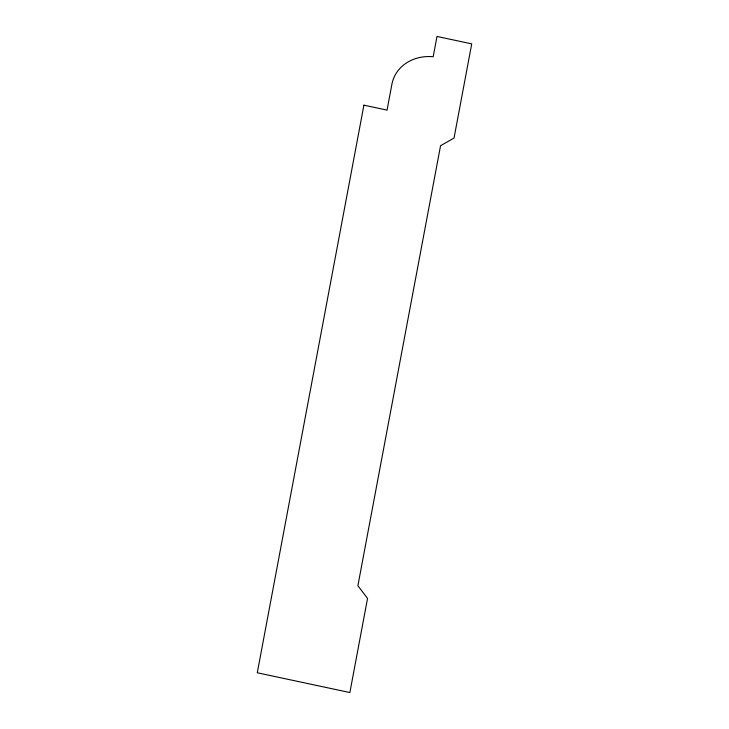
<?xml version="1.0" encoding="UTF-8"?>
<svg xmlns="http://www.w3.org/2000/svg" width="729" height="729" viewBox="0 0 729 729"><rect width="100%" height="100%" fill="white"/><g stroke="black" fill="none" stroke-linecap="round" stroke-linejoin="round"><path stroke-width="1.09" d="M363.908 105.167L257.282 672.767L349.865 692.55L367.553 598.363L357.884 585.751L440.553 145.718L454.03 138.063L471.718 43.868L436.999 36.45L433.199 56.725A41.097 35.73 16.5 0 0 391.81 84.774L387.053 110.115L363.908 105.167"/></g></svg>
